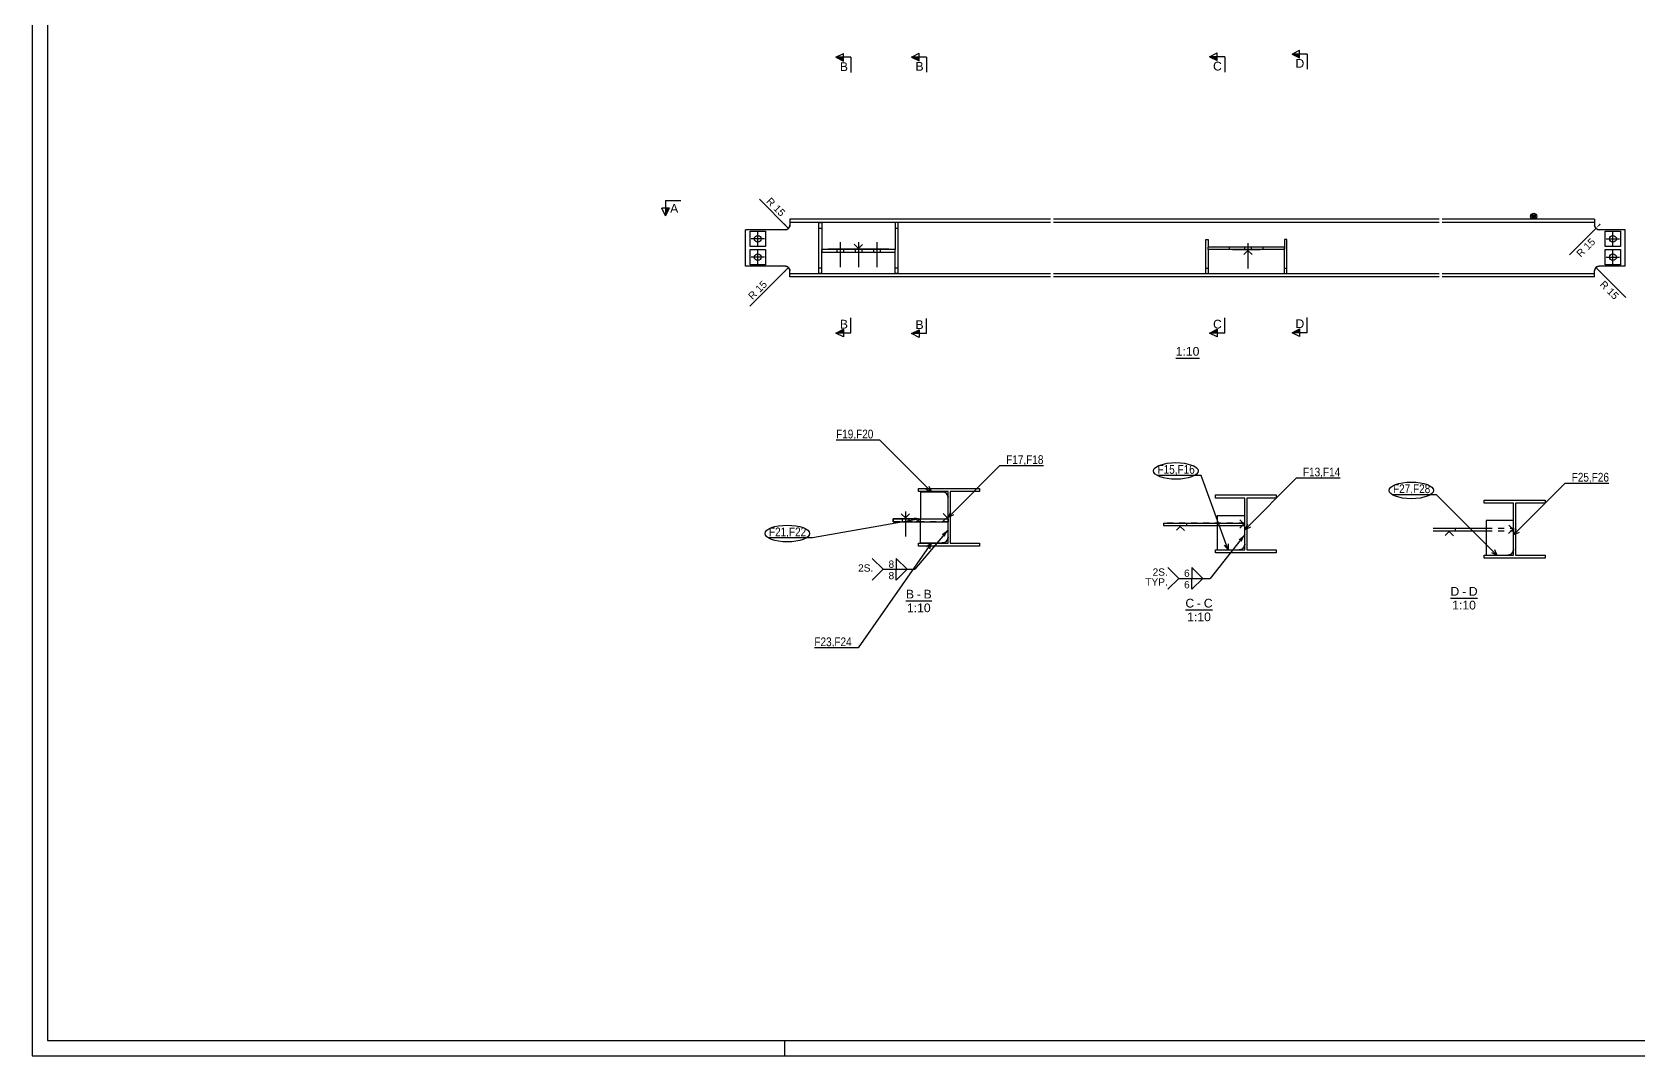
# Model space of a CAD drawing. Header units: millimetres. Extents: x -232 to 609, y -265 to 329.
# Drawn here: x -232 to 295, y -265 to 71 of the extents above; entities that cross this region are included whole.
import ezdxf

# ---------------------------------------------------------------- set-up
doc = ezdxf.new("R2010")
doc.units = ezdxf.units.MM
doc.linetypes.add('DXK_LINE_DOT2', pattern=[3.9198, 1.9599, -1.9599])
doc.layers.add('WELD_LABELS', color=5, linetype='Continuous')
doc.styles.add('Arial', font='ARIAL.TTF', dxfattribs={"height": 0.2})
doc.styles.add('Arial Narrow', font='ARIALN.TTF', dxfattribs={"height": 0.2})

# ---------------------------------------------------------------- blocks, each defined once
blk = doc.blocks.new('Unknown-43780186-1158')
at = {"color": 5, "linetype": 'Continuous'}
for p, q in [((-231.73, 328.9), (-231.73, -265.1)), ((-226.73, 323.9), (-226.73, -260.1)), ((-226.73, -260.1), (604.27, -260.1)), ((-231.73, -265.1), (609.27, -265.1))]:
    blk.add_line(p, q, dxfattribs=at)
at = {"color": 7, "linetype": 'Continuous'}
blk.add_line((15.27, -265.1), (15.27, -260.1), dxfattribs=at)
blk = doc.blocks.new('Unknown-43780186-12 - 1730')
at = {"color": 6, "linetype": 'Continuous'}
blk.add_line((143.6, -36.11), (151.38, -36.11), dxfattribs=at)
at = {"color": 0, "linetype": 'Continuous'}
blk.add_wipeout([(151.38, -35.36), (151.38, -32.36), (143.6, -32.36), (143.6, -35.36)], dxfattribs=at)
at = {"color": 6, "linetype": 'Continuous', "style": 'Arial'}
blk.add_text('1:10', height=2.865, dxfattribs=at).set_placement((143.6, -35.36))
blk = doc.blocks.new('Unknown-43780186-13 - 2130')
at = {"color": 6, "linetype": 'Continuous'}
blk.add_line((146.79, -118.74), (155.7, -118.74), dxfattribs=at)
at = {"color": 0, "linetype": 'Continuous'}
blk.add_wipeout([(149.68, -117.99), (149.68, -114.99), (146.79, -114.99), (146.79, -117.99)], dxfattribs=at)
blk.add_wipeout([(151.92, -117.99), (151.92, -114.99), (150.58, -114.99), (150.58, -117.99)], dxfattribs=at)
blk.add_wipeout([(155.7, -117.99), (155.7, -114.99), (152.82, -114.99), (152.82, -117.99)], dxfattribs=at)
blk.add_wipeout([(155.14, -122.49), (155.14, -119.49), (147.36, -119.49), (147.36, -122.49)], dxfattribs=at)
at = {"color": 6, "linetype": 'Continuous', "style": 'Arial'}
for s, height, p in [('C', 2.87, (146.79, -117.99)), ('C', 2.87, (152.82, -117.99)), ('1:10', 2.865, (147.36, -122.49)), ('-', 2.87, (150.58, -117.99))]:
    blk.add_text(s, height=height, dxfattribs=at).set_placement(p)
blk = doc.blocks.new('Unknown-43780186-15 - 2215')
at = {"color": 6, "linetype": 'Continuous'}
blk.add_line((55.05, -115.77), (63.51, -115.77), dxfattribs=at)
at = {"color": 0, "linetype": 'Continuous'}
blk.add_wipeout([(57.71, -115.02), (57.71, -112.02), (55.05, -112.02), (55.05, -115.02)], dxfattribs=at)
blk.add_wipeout([(59.95, -115.02), (59.95, -112.02), (58.61, -112.02), (58.61, -115.02)], dxfattribs=at)
blk.add_wipeout([(63.51, -115.02), (63.51, -112.02), (60.85, -112.02), (60.85, -115.02)], dxfattribs=at)
blk.add_wipeout([(63.17, -119.52), (63.17, -116.52), (55.39, -116.52), (55.39, -119.52)], dxfattribs=at)
at = {"color": 6, "linetype": 'Continuous', "style": 'Arial'}
for s, height, p in [('B', 2.87, (55.05, -115.02)), ('-', 2.87, (58.61, -115.02)), ('B', 2.87, (60.85, -115.02)), ('1:10', 2.865, (55.39, -119.52))]:
    blk.add_text(s, height=height, dxfattribs=at).set_placement(p)
blk = doc.blocks.new('Unknown-43780186-16 - 4832')
at = {"color": 6, "linetype": 'Continuous'}
blk.add_line((233.78, -114.87), (242.69, -114.87), dxfattribs=at)
at = {"color": 0, "linetype": 'Continuous'}
blk.add_wipeout([(236.67, -114.12), (236.67, -111.12), (233.78, -111.12), (233.78, -114.12)], dxfattribs=at)
blk.add_wipeout([(238.9, -114.12), (238.9, -111.12), (237.57, -111.12), (237.57, -114.12)], dxfattribs=at)
blk.add_wipeout([(242.69, -114.12), (242.69, -111.12), (239.8, -111.12), (239.8, -114.12)], dxfattribs=at)
blk.add_wipeout([(242.12, -118.62), (242.12, -115.62), (234.34, -115.62), (234.34, -118.62)], dxfattribs=at)
at = {"color": 6, "linetype": 'Continuous', "style": 'Arial'}
for s, height, p in [('D', 2.87, (233.78, -114.12)), ('1:10', 2.865, (234.34, -118.62)), ('-', 2.87, (237.57, -114.12)), ('D', 2.87, (239.8, -114.12))]:
    blk.add_text(s, height=height, dxfattribs=at).set_placement(p)
blk = doc.blocks.new('Bolt-43780186-1809 - 1730')
at = {"color": 3, "linetype": 'Continuous'}
for p, q in [((8.625, 3), (4.225, 3)), ((6.425, 0.8), (6.425, 5.2)), ((8.625, -3), (4.225, -3)), ((6.425, -5.2), (6.425, -0.8))]:
    blk.add_line(p, q, dxfattribs=at)
for centre in [(6.425, 3), (6.425, -3)]:
    blk.add_circle(centre, 1.1, dxfattribs=at)
blk = doc.blocks.new('Part-43780186-1731 - 1730')
at = {"color": 2, "linetype": 'Continuous'}
for p, q in [((153.5, -8.5), (153.5, 2.8)), ((153.5, 2.8), (154.3, 2.8)), ((154.3, 2.8), (154.3, 0.3)), ((154.3, -0.5), (154.3, -8.5))]:
    blk.add_line(p, q, dxfattribs=at)
at = {"color": 7, "linetype": 'DXK_LINE_DOT2'}
for p, q in [((154.3, -0.5), (154.3, 0.3)), ((153.5, -6.6), (154.3, -6.6)), ((154.3, -8.5), (153.5, -8.5))]:
    blk.add_line(p, q, dxfattribs=at)
blk = doc.blocks.new('Part-43780186-1733 - 1730')
at = {"color": 2, "linetype": 'Continuous'}
for p, q in [((154.3, -0.5), (154.3, 0.3)), ((179.3, 0.3), (154.3, 0.3)), ((161.3, -0.5), (161.3, 0.3)), ((172.3, -0.5), (172.3, 0.3)), ((179.3, 0.3), (179.3, -0.5)), ((179.3, -0.5), (154.3, -0.5)), ((167.3, -0.8), (166, -2.1)), ((167.3, -0.8), (168.7, -2.2))]:
    blk.add_line(p, q, dxfattribs=at)
blk = doc.blocks.new('Part-43780186-1734 - 1730')
at = {"color": 2, "linetype": 'Continuous'}
for p, q in [((179.3, 2.8), (179.3, 0.3)), ((180.1, 2.8), (179.3, 2.8)), ((180.1, -8.5), (180.1, 2.8)), ((179.3, -8.5), (179.3, -0.5))]:
    blk.add_line(p, q, dxfattribs=at)
at = {"color": 7, "linetype": 'DXK_LINE_DOT2'}
for p, q in [((179.3, -0.5), (179.3, 0.3)), ((179.3, -6.6), (180.1, -6.6)), ((180.1, -8.5), (179.3, -8.5))]:
    blk.add_line(p, q, dxfattribs=at)
blk = doc.blocks.new('Bolt-43780186-26018 - 1730')
at = {"color": 3, "linetype": 'Continuous'}
for p, q in [((33.5, 1.95), (33.5, -6.3)), ((39.5, 1.95), (39.5, -6.3)), ((45.5, 1.95), (45.5, -6.3)), ((32.4, -0.5), (32.4, -1.5)), ((34.6, -0.5), (34.6, -1.5)), ((38.4, -0.5), (38.4, -1.5)), ((40.6, -0.5), (40.6, -1.5)), ((44.4, -0.5), (44.4, -1.5)), ((46.6, -0.5), (46.6, -1.5))]:
    blk.add_line(p, q, dxfattribs=at)
blk = doc.blocks.new('Bolt-43780186-1735 - 1730')
at = {"color": 3, "linetype": 'Continuous'}
for p, q in [((166.2, 0.3), (166.2, -0.5)), ((166.2, 0.3), (166.2, -0.5)), ((166.2, 0.3), (166.2, -0.5)), ((167.3, 1.55), (167.3, -6.7)), ((167.3, 1.55), (167.3, -6.7)), ((167.3, 1.55), (167.3, -6.7)), ((168.4, 0.3), (168.4, -0.5)), ((168.4, 0.3), (168.4, -0.5)), ((168.4, 0.3), (168.4, -0.5))]:
    blk.add_line(p, q, dxfattribs=at)
blk = doc.blocks.new('Surfacing-43780186-1803 - 1730')
at = {"color": 7, "linetype": 'Continuous'}
for p, q in [((284.6, 5.5), (289.6, 5.5)), ((284.6, 0.5), (284.6, 5.5)), ((289.6, 5.5), (289.6, 0.5)), ((289.6, 0.5), (284.6, 0.5))]:
    blk.add_line(p, q, dxfattribs=at)
blk = doc.blocks.new('Bolt-43780186-1767 - 1730')
at = {"color": 3, "linetype": 'Continuous'}
for p, q in [((284.9, 3), (289.3, 3)), ((287.1, 0.8), (287.1, 5.2)), ((284.9, -3), (289.3, -3)), ((287.1, -5.2), (287.1, -0.8))]:
    blk.add_line(p, q, dxfattribs=at)
for centre in [(287.1, 3), (287.1, -3)]:
    blk.add_circle(centre, 1.1, dxfattribs=at)
blk = doc.blocks.new('Surfacing-43780186-1787 - 1730')
at = {"color": 7, "linetype": 'Continuous'}
for p, q in [((3.93, -0.5), (8.93, -0.5)), ((3.93, -5.5), (3.93, -0.5)), ((8.93, -0.5), (8.93, -5.5)), ((8.93, -5.5), (3.93, -5.5))]:
    blk.add_line(p, q, dxfattribs=at)
blk = doc.blocks.new('Surfacing-43780186-1792 - 1730')
at = {"color": 7, "linetype": 'Continuous'}
for p, q in [((162.3, -0.5), (171.3, -0.5)), ((162.3, -0.5), (162.3, -0.55)), ((162.3, -0.55), (171.3, -0.55)), ((171.3, -0.5), (171.3, -0.55))]:
    blk.add_line(p, q, dxfattribs=at)
blk = doc.blocks.new('Surfacing-43780186-1798 - 1730')
at = {"color": 7, "linetype": 'Continuous'}
for p, q in [((284.6, -0.5), (289.6, -0.5)), ((284.6, -5.5), (284.6, -0.5)), ((289.6, -0.5), (289.6, -5.5)), ((289.6, -5.5), (284.6, -5.5))]:
    blk.add_line(p, q, dxfattribs=at)
blk = doc.blocks.new('Surfacing-43780186-1804 - 1730')
at = {"color": 7, "linetype": 'Continuous'}
for p, q in [((3.93, 5.5), (8.93, 5.5)), ((3.93, 0.5), (3.93, 5.5)), ((8.93, 5.5), (8.93, 0.5)), ((8.93, 0.5), (3.93, 0.5))]:
    blk.add_line(p, q, dxfattribs=at)
blk = doc.blocks.new('Surfacing-43780186-26024 - 1730')
at = {"color": 7, "linetype": 'Continuous'}
for p, q in [((29.5, -0.5), (29.5, -0.45)), ((49.5, -0.45), (29.5, -0.45)), ((49.5, -0.5), (29.5, -0.5)), ((49.5, -0.5), (49.5, -0.45))]:
    blk.add_line(p, q, dxfattribs=at)
blk = doc.blocks.new('Part-43780186-1812 - 1730')
at = {"linetype": 'Continuous'}
blk.add_hatch(color=2, dxfattribs=at).paths.add_polyline_path([(261.1, 9.5), (260.3, 10.9), (261.9, 10.9)])
at = {"color": 2, "linetype": 'Continuous'}
for p, q in [((261.1, 9.5), (260.3, 10.9)), ((260.3, 10.9), (261.9, 10.9)), ((261.9, 10.9), (261.1, 9.5)), ((15.5, 6), (2.42, 6)), ((2.42, -6), (2.42, 6)), ((15.5, 6), (15.96, 6.07)), ((16.93, 7.04), (17, 7.5)), ((17, 9.5), (17, 8.5)), ((102.5, 9.5), (17, 9.5)), ((17, 8.5), (17, 7.5)), ((17, 8.5), (102.5, 8.5)), ((230.1, 9.5), (103.5, 9.5)), ((103.5, 8.5), (230.1, 8.5)), ((281.1, 9.5), (231.1, 9.5)), ((231.1, 8.5), (281.1, 8.5)), ((281.1, 9.5), (281.1, 8.5)), ((281.1, 8.5), (281.1, 7.5)), ((281.1, 7.5), (281.17, 7.04)), ((282.14, 6.07), (282.6, 6)), ((291.1, 6), (282.6, 6)), ((291.1, -6), (291.1, 6)), ((15.5, -6), (2.42, -6)), ((15.96, -6.07), (15.5, -6)), ((17, -7.5), (16.93, -7.04)), ((17, -9.5), (17, -7.5)), ((102.5, -8.5), (17, -8.5)), ((102.5, -9.5), (17, -9.5)), ((230.1, -8.5), (103.5, -8.5)), ((230.1, -9.5), (103.5, -9.5)), ((281.1, -8.5), (231.1, -8.5)), ((281.1, -9.5), (231.1, -9.5)), ((281.17, -7.04), (281.1, -7.5)), ((281.1, -9.5), (281.1, -7.5)), ((282.6, -6), (282.14, -6.07)), ((291.1, -6), (282.6, -6))]:
    blk.add_line(p, q, dxfattribs=at)
at = {"color": 7, "linetype": 'DXK_LINE_DOT2'}
for p, q in [((15.96, 6.07), (15.5, 6)), ((17, 7.5), (16.93, 7.04)), ((281.17, 7.04), (281.1, 7.5)), ((282.6, 6), (282.14, 6.07)), ((15.5, -6), (15.96, -6.07)), ((16.93, -7.04), (17, -7.5)), ((281.1, -7.5), (281.17, -7.04)), ((282.14, -6.07), (282.6, -6))]:
    blk.add_line(p, q, dxfattribs=at)
at = {"color": 2, "linetype": 'Continuous'}
blk.add_circle((261.1, 10.4), 1, dxfattribs=at)
for centre, start, end in [((15.5, 7.5), 288, 342), ((282.6, 7.5), 198, 252), ((15.5, -7.5), 18, 72), ((282.6, -7.5), 108, 162)]:
    blk.add_arc(centre, 1.5, start, end, dxfattribs=at)
at = {"color": 7, "linetype": 'DXK_LINE_DOT2'}
for centre, start, end in [((15.5, 7.5), 288, 342), ((282.6, 7.5), 198, 252), ((15.5, -7.5), 18, 72), ((282.6, -7.5), 108, 162)]:
    blk.add_arc(centre, 1.5, start, end, dxfattribs=at)
blk = doc.blocks.new('Part-43780186-26017 - 1730')
at = {"color": 2, "linetype": 'Continuous'}
for p, q in [((26.5, -8.4), (26.5, 8.4)), ((26.5, 8.4), (27.5, 8.4)), ((27.5, 8.4), (27.5, -0.5)), ((27.5, -8.4), (27.5, -1.5)), ((27.5, -8.4), (26.5, -8.4))]:
    blk.add_line(p, q, dxfattribs=at)
at = {"color": 7, "linetype": 'DXK_LINE_DOT2'}
for p, q in [((26.5, 6.5), (27.5, 6.5)), ((27.5, -0.5), (27.5, -1.5)), ((26.5, -6.5), (27.5, -6.5))]:
    blk.add_line(p, q, dxfattribs=at)
blk = doc.blocks.new('Part-43780186-26013 - 1730')
at = {"color": 2, "linetype": 'Continuous'}
for p, q in [((39.5, -0.2), (38.1, 1.2)), ((39.5, -0.2), (40.8, 1.1)), ((27.5, -1.5), (27.5, -0.5)), ((51.5, -0.5), (27.5, -0.5)), ((51.5, -1.5), (27.5, -1.5)), ((51.5, -1.5), (51.5, -0.5))]:
    blk.add_line(p, q, dxfattribs=at)
blk = doc.blocks.new('Part-43780186-26016 - 1730')
at = {"color": 2, "linetype": 'Continuous'}
for p, q in [((51.5, 8.4), (51.5, -0.5)), ((52.5, 8.4), (51.5, 8.4)), ((52.5, -8.4), (52.5, 8.4)), ((51.5, -8.4), (51.5, -1.5)), ((52.5, -8.4), (51.5, -8.4))]:
    blk.add_line(p, q, dxfattribs=at)
at = {"color": 7, "linetype": 'DXK_LINE_DOT2'}
for p, q in [((51.5, 6.5), (52.5, 6.5)), ((51.5, -1.5), (51.5, -0.5)), ((51.5, -6.5), (52.5, -6.5))]:
    blk.add_line(p, q, dxfattribs=at)
blk = doc.blocks.new('Part-43780186-2150 - 2130')
at = {"color": 7, "linetype": 'DXK_LINE_DOT2'}
for p, q in [((166.3, -90.25), (139.58, -90.25)), ((139.58, -91.05), (166.3, -91.05)), ((147.25, -91.05), (147.25, -90.25)), ((166.3, -91.05), (166.3, -90.25))]:
    blk.add_line(p, q, dxfattribs=at)
at = {"color": 2, "linetype": 'Continuous'}
for p, q in [((139.58, -90.25), (139.58, -91.05)), ((139.58, -90.25), (166.3, -90.25)), ((139.58, -91.05), (166.3, -91.05)), ((145.12, -91.35), (143.82, -92.65)), ((145.12, -91.35), (146.52, -92.75)), ((166.3, -91.05), (166.3, -90.25))]:
    blk.add_line(p, q, dxfattribs=at)
blk = doc.blocks.new('Part-43780186-2142 - 2130')
at = {"color": 2, "linetype": 'Continuous'}
for p, q in [((156.62, -82.05), (156.62, -81.05)), ((156.62, -81.05), (176.62, -81.05)), ((166.3, -82.05), (156.62, -82.05)), ((166.3, -99.05), (166.3, -82.05)), ((176.62, -82.05), (166.95, -82.05)), ((166.95, -82.05), (166.95, -99.05)), ((176.62, -81.05), (176.62, -82.05)), ((166, -90.55), (164.7, -89.25)), ((166, -90.55), (164.7, -89.25)), ((166, -90.55), (164.6, -91.95)), ((166, -90.55), (164.6, -91.95)), ((156.62, -100.05), (156.62, -99.05)), ((156.62, -99.05), (166.3, -99.05)), ((176.62, -100.05), (156.62, -100.05)), ((166.95, -99.05), (176.62, -99.05)), ((176.62, -99.05), (176.62, -100.05))]:
    blk.add_line(p, q, dxfattribs=at)
blk = doc.blocks.new('Part-43780186-2144 - 2130')
at = {"color": 2, "linetype": 'Continuous'}
for p, q in [((157.3, -90.25), (157.3, -87.75)), ((157.3, -87.75), (166.3, -87.75)), ((157.3, -99.05), (157.3, -91.05)), ((164.99, -98.96), (164.4, -99.05)), ((166.3, -97.15), (166.21, -97.74))]:
    blk.add_line(p, q, dxfattribs=at)
at = {"color": 7, "linetype": 'DXK_LINE_DOT2'}
for p, q in [((166.3, -97.15), (166.3, -87.75)), ((157.3, -91.05), (157.3, -90.25)), ((157.3, -99.05), (164.4, -99.05)), ((164.4, -99.05), (164.99, -98.96)), ((166.21, -97.74), (166.3, -97.15))]:
    blk.add_line(p, q, dxfattribs=at)
at = {"color": 2, "linetype": 'Continuous'}
blk.add_arc((164.4, -97.15), 1.9, 288, 342, dxfattribs=at)
at = {"color": 7, "linetype": 'DXK_LINE_DOT2'}
blk.add_arc((164.4, -97.15), 1.9, 288, 342, dxfattribs=at)
blk = doc.blocks.new('Part-43780186-26068 - 2215')
at = {"color": 7, "linetype": 'DXK_LINE_DOT2'}
for p, q in [((50.89, -89.89), (50.89, -88.89)), ((50.89, -88.89), (68.89, -88.89)), ((68.89, -88.89), (68.89, -89.89)), ((68.89, -89.89), (50.89, -89.89))]:
    blk.add_line(p, q, dxfattribs=at)
at = {"color": 2, "linetype": 'Continuous'}
for p, q in [((50.89, -88.89), (50.89, -89.89)), ((50.89, -88.89), (68.89, -88.89)), ((54.89, -88.59), (53.49, -87.19)), ((54.89, -88.59), (56.19, -87.29)), ((68.89, -89.89), (68.89, -88.89)), ((50.89, -89.89), (68.89, -89.89))]:
    blk.add_line(p, q, dxfattribs=at)
blk = doc.blocks.new('Part-43780186-2225 - 2215')
at = {"color": 2, "linetype": 'Continuous'}
for p, q in [((59.22, -79.89), (59.22, -78.89)), ((59.22, -78.89), (79.22, -78.89)), ((79.22, -78.89), (79.22, -79.89)), ((68.89, -79.89), (59.22, -79.89)), ((68.89, -96.89), (68.89, -79.89)), ((79.22, -79.89), (69.54, -79.89)), ((69.54, -79.89), (69.54, -96.89)), ((68.59, -88.39), (67.19, -89.79)), ((68.59, -88.39), (67.19, -89.79)), ((68.59, -88.39), (67.29, -87.09)), ((68.59, -88.39), (67.29, -87.09)), ((59.22, -97.89), (59.22, -96.89)), ((59.22, -96.89), (68.89, -96.89)), ((79.22, -97.89), (59.22, -97.89)), ((69.54, -96.89), (79.22, -96.89)), ((79.22, -96.89), (79.22, -97.89))]:
    blk.add_line(p, q, dxfattribs=at)
blk = doc.blocks.new('Part-43780186-26072 - 2215')
at = {"color": 2, "linetype": 'Continuous'}
for p, q in [((59.89, -79.99), (59.89, -88.89)), ((59.89, -79.99), (66.99, -79.99)), ((66.99, -79.99), (67.58, -80.08)), ((68.8, -81.3), (68.89, -81.89)), ((59.89, -96.79), (59.89, -89.89)), ((59.89, -96.79), (66.99, -96.79)), ((67.58, -96.7), (66.99, -96.79)), ((68.89, -94.89), (68.8, -95.48))]:
    blk.add_line(p, q, dxfattribs=at)
at = {"color": 7, "linetype": 'DXK_LINE_DOT2'}
for p, q in [((67.58, -80.08), (66.99, -79.99)), ((68.89, -81.89), (68.8, -81.3)), ((68.89, -94.89), (68.89, -81.89)), ((59.89, -89.89), (59.89, -88.89)), ((66.99, -96.79), (67.58, -96.7)), ((68.8, -95.48), (68.89, -94.89))]:
    blk.add_line(p, q, dxfattribs=at)
at = {"color": 2, "linetype": 'Continuous'}
for centre, start, end in [((66.99, -81.89), 18, 72), ((66.99, -94.89), 288, 342)]:
    blk.add_arc(centre, 1.9, start, end, dxfattribs=at)
at = {"color": 7, "linetype": 'DXK_LINE_DOT2'}
for centre, start, end in [((66.99, -81.89), 18, 72), ((66.99, -94.89), 288, 342)]:
    blk.add_arc(centre, 1.9, start, end, dxfattribs=at)
blk = doc.blocks.new('Bolt-43780186-26073 - 2215')
at = {"color": 3, "linetype": 'Continuous'}
for p, q in [((53.79, -88.89), (53.79, -89.89)), ((54.89, -86.44), (54.89, -94.69)), ((55.99, -88.89), (55.99, -89.89))]:
    blk.add_line(p, q, dxfattribs=at)
blk = doc.blocks.new('Surfacing-43780186-26079 - 2215')
at = {"color": 30, "linetype": 'Continuous'}
for p, q in [((50.89, -88.84), (58.89, -88.84)), ((50.89, -88.89), (50.89, -88.84)), ((58.89, -88.89), (50.89, -88.89)), ((58.89, -88.89), (58.89, -88.84))]:
    blk.add_line(p, q, dxfattribs=at)
blk = doc.blocks.new('Part-43780186-4835 - 4832')
at = {"color": 2, "linetype": 'Continuous'}
for p, q in [((228.09, -91.97), (245.5, -91.97)), ((228.09, -92.77), (245.5, -92.77)), ((233.33, -93.07), (232.03, -94.37)), ((233.33, -93.07), (234.73, -94.47)), ((235.45, -92.77), (235.45, -91.97))]:
    blk.add_line(p, q, dxfattribs=at)
at = {"color": 7, "linetype": 'DXK_LINE_DOT2'}
for p, q in [((245.5, -91.97), (254.5, -91.97)), ((245.5, -92.77), (254.5, -92.77)), ((254.5, -91.97), (254.5, -92.77))]:
    blk.add_line(p, q, dxfattribs=at)
blk = doc.blocks.new('Part-43780186-4839 - 4832')
at = {"color": 2, "linetype": 'Continuous'}
for p, q in [((254.5, -89.47), (245.5, -89.47)), ((245.5, -89.47), (245.5, -100.77)), ((254.5, -98.87), (254.41, -99.46)), ((253.19, -100.68), (252.6, -100.77))]:
    blk.add_line(p, q, dxfattribs=at)
at = {"color": 7, "linetype": 'DXK_LINE_DOT2'}
for p, q in [((254.5, -98.87), (254.5, -89.47)), ((254.41, -99.46), (254.5, -98.87)), ((245.5, -100.77), (252.6, -100.77)), ((252.6, -100.77), (253.19, -100.68))]:
    blk.add_line(p, q, dxfattribs=at)
at = {"color": 2, "linetype": 'Continuous'}
blk.add_arc((252.6, -98.87), 1.9, 288, 342, dxfattribs=at)
at = {"color": 7, "linetype": 'DXK_LINE_DOT2'}
blk.add_arc((252.6, -98.87), 1.9, 288, 342, dxfattribs=at)
blk = doc.blocks.new('Part-43780186-4841 - 4832')
at = {"color": 2, "linetype": 'Continuous'}
for p, q in [((244.83, -83.77), (244.83, -82.77)), ((244.83, -82.77), (264.83, -82.77)), ((254.5, -83.77), (244.83, -83.77)), ((254.5, -100.77), (254.5, -83.77)), ((264.83, -83.77), (255.15, -83.77)), ((255.15, -83.77), (255.15, -100.77)), ((264.83, -82.77), (264.83, -83.77)), ((254.2, -92.27), (252.8, -93.67)), ((254.2, -92.27), (252.8, -93.67)), ((254.2, -92.27), (252.9, -90.97)), ((254.2, -92.27), (252.9, -90.97)), ((244.83, -101.77), (244.83, -100.77)), ((244.83, -100.77), (254.5, -100.77)), ((264.83, -101.77), (244.83, -101.77)), ((255.15, -100.77), (264.83, -100.77)), ((264.83, -100.77), (264.83, -101.77))]:
    blk.add_line(p, q, dxfattribs=at)
blk = doc.blocks.new('RadiusDimension-43780186-14981 - 1730')
at = {"linetype": 'Continuous'}
blk.add_hatch(color=7, dxfattribs=at).paths.add_polyline_path([(14.97, -7.68), (16.56, -6.44), (15.32, -8.03)])
at = {"color": 7, "linetype": 'Continuous'}
blk.add_line((16.56, -6.44), (3.87, -19.13), dxfattribs=at)
blk.add_arc((15.5, -7.5), 1.5, 18, 72, dxfattribs=at)
at = {"color": 0}
blk.add_wipeout([(10.41, -12.16), (7.94, -9.69), (2.25, -15.37), (4.73, -17.85)], dxfattribs=at)
at = {"color": 7, "style": 'Arial'}
blk.add_text('R 15', height=2.388, rotation=45.0001, dxfattribs=at).set_placement((4.73, -17.14))
blk = doc.blocks.new('RadiusDimension-43780186-14970 - 1730')
at = {"linetype": 'Continuous'}
blk.add_hatch(color=7, dxfattribs=at).paths.add_polyline_path([(15.32, 8.03), (16.56, 6.44), (14.97, 7.68)])
at = {"color": 7, "linetype": 'Continuous'}
blk.add_line((16.56, 6.44), (7.04, 15.96), dxfattribs=at)
blk.add_arc((15.5, 7.5), 1.5, 288, 342, dxfattribs=at)
at = {"color": 0}
blk.add_wipeout([(14.01, 9.42), (16.48, 11.89), (10.8, 17.57), (8.32, 15.1)], dxfattribs=at)
at = {"color": 7, "style": 'Arial'}
blk.add_text('R 15', height=2.388, rotation=-45.0001, dxfattribs=at).set_placement((9.03, 15.1))
blk = doc.blocks.new('RadiusDimension-43780186-14992 - 1730')
at = {"linetype": 'Continuous'}
blk.add_hatch(color=7, dxfattribs=at).paths.add_polyline_path([(282.78, -8.03), (281.54, -6.44), (283.13, -7.68)])
at = {"color": 7, "linetype": 'Continuous'}
blk.add_line((281.54, -6.44), (291.32, -16.22), dxfattribs=at)
blk.add_arc((282.6, -7.5), 1.5, 108, 162, dxfattribs=at)
at = {"color": 0}
blk.add_wipeout([(287.57, -17.84), (290.04, -15.37), (284.36, -9.68), (281.88, -12.16)], dxfattribs=at)
at = {"color": 7, "style": 'Arial'}
blk.add_text('R 15', height=2.388, rotation=-45.0001, dxfattribs=at).set_placement((282.59, -12.16))
blk = doc.blocks.new('RadiusDimension-43780186-15002 - 1730')
at = {"linetype": 'Continuous'}
blk.add_hatch(color=7, dxfattribs=at).paths.add_polyline_path([(283.13, 7.68), (281.54, 6.44), (282.78, 8.03)])
at = {"color": 7, "linetype": 'Continuous'}
blk.add_line((281.54, 6.44), (272.8, -2.3), dxfattribs=at)
blk.add_arc((282.6, 7.5), 1.5, 198, 252, dxfattribs=at)
at = {"color": 0}
blk.add_wipeout([(282.24, 1.77), (279.77, 4.24), (274.08, -1.44), (276.56, -3.92)], dxfattribs=at)
at = {"color": 7, "style": 'Arial'}
blk.add_text('R 15', height=2.388, rotation=45.0001, dxfattribs=at).set_placement((276.56, -3.21))
blk = doc.blocks.new('SectionMark-43780186-2110 - 1730')
at = {"color": 0, "linetype": 'Continuous'}
for points in [[(36.03, 58.06), (36.03, 61.06), (33.37, 61.06), (33.37, 58.06)], [(36.03, -26.44), (36.03, -23.44), (33.37, -23.44), (33.37, -26.44)]]:
    blk.add_wipeout(points, dxfattribs=at)
at = {"linetype": 'Continuous'}
for points in [[(34.53, 62.56), (34.53, 61.31), (32.03, 62.56)], [(34.53, -26.69), (34.53, -27.94), (32.03, -27.94)]]:
    blk.add_hatch(color=6, dxfattribs=at).paths.add_polyline_path(points)
at = {"color": 6, "linetype": 'Continuous'}
for p, q in [((32.03, 62.56), (34.53, 63.81)), ((34.53, 61.31), (34.53, 63.81)), ((37.03, 62.56), (32.03, 62.56)), ((32.03, 62.56), (34.53, 61.31)), ((37.03, 62.56), (37.03, 57.56)), ((37.03, -27.94), (37.03, -22.94)), ((32.03, -27.94), (34.53, -26.69)), ((37.03, -27.94), (32.03, -27.94)), ((34.53, -29.19), (32.03, -27.94)), ((34.53, -26.69), (34.53, -29.19))]:
    blk.add_line(p, q, dxfattribs=at)
at = {"color": 6, "linetype": 'Continuous', "style": 'Arial'}
for p in [(33.37, 58.06), (33.37, -26.44)]:
    blk.add_text('B', height=2.87, dxfattribs=at).set_placement(p)
blk = doc.blocks.new('SectionMark-43780186-2114 - 1730')
at = {"color": 0, "linetype": 'Continuous'}
for points in [[(158.75, 58.23), (158.75, 61.23), (155.86, 61.23), (155.86, 58.23)], [(158.75, -26.44), (158.75, -23.44), (155.86, -23.44), (155.86, -26.44)]]:
    blk.add_wipeout(points, dxfattribs=at)
at = {"linetype": 'Continuous'}
for points in [[(157.25, 62.73), (157.25, 61.48), (154.75, 62.73)], [(157.25, -26.69), (157.25, -27.94), (154.75, -27.94)]]:
    blk.add_hatch(color=6, dxfattribs=at).paths.add_polyline_path(points)
at = {"color": 6, "linetype": 'Continuous'}
for p, q in [((154.75, 62.73), (157.25, 63.98)), ((157.25, 61.48), (157.25, 63.98)), ((159.75, 62.73), (154.75, 62.73)), ((154.75, 62.73), (157.25, 61.48)), ((159.75, 62.73), (159.75, 57.73)), ((159.75, -27.94), (159.75, -22.94)), ((154.75, -27.94), (157.25, -26.69)), ((159.75, -27.94), (154.75, -27.94)), ((157.25, -29.19), (154.75, -27.94)), ((157.25, -26.69), (157.25, -29.19))]:
    blk.add_line(p, q, dxfattribs=at)
at = {"color": 6, "linetype": 'Continuous', "style": 'Arial'}
for p in [(155.86, 58.23), (155.86, -26.44)]:
    blk.add_text('C', height=2.87, dxfattribs=at).set_placement(p)
blk = doc.blocks.new('SectionMark-43780186-2126 - 1730')
at = {"color": 0, "linetype": 'Continuous'}
for points in [[(-19.66, 11.55), (-19.66, 14.55), (-22.33, 14.55), (-22.33, 11.55)], [(309.04, 11.55), (309.04, 14.55), (306.37, 14.55), (306.37, 11.55)]]:
    blk.add_wipeout(points, dxfattribs=at)
at = {"linetype": 'Continuous'}
for points in [[(-23.83, 13.05), (-22.58, 13.05), (-23.83, 10.55)], [(309.29, 13.05), (310.54, 13.05), (310.54, 10.55)]]:
    blk.add_hatch(color=6, dxfattribs=at).paths.add_polyline_path(points)
at = {"color": 6, "linetype": 'Continuous'}
for p, q in [((-23.83, 10.55), (-25.08, 13.05)), ((-22.58, 13.05), (-25.08, 13.05)), ((-23.83, 15.55), (-18.83, 15.55)), ((-23.83, 15.55), (-23.83, 10.55)), ((-23.83, 10.55), (-22.58, 13.05)), ((310.54, 15.55), (305.54, 15.55)), ((309.29, 13.05), (311.79, 13.05)), ((310.54, 10.55), (309.29, 13.05)), ((310.54, 15.55), (310.54, 10.55)), ((311.79, 13.05), (310.54, 10.55))]:
    blk.add_line(p, q, dxfattribs=at)
at = {"color": 6, "linetype": 'Continuous', "style": 'Arial'}
for p in [(-22.33, 11.55), (306.37, 11.55)]:
    blk.add_text('A', height=2.87, dxfattribs=at).set_placement(p)
blk = doc.blocks.new('SectionMark-43780186-4859 - 1730')
at = {"color": 0, "linetype": 'Continuous'}
for points in [[(185.79, 59.13), (185.79, 62.13), (182.91, 62.13), (182.91, 59.13)], [(185.79, -26.3), (185.79, -23.3), (182.91, -23.3), (182.91, -26.3)]]:
    blk.add_wipeout(points, dxfattribs=at)
at = {"linetype": 'Continuous'}
for points in [[(184.29, 63.63), (184.29, 62.38), (181.79, 63.63)], [(184.29, -26.55), (184.29, -27.8), (181.79, -27.8)]]:
    blk.add_hatch(color=6, dxfattribs=at).paths.add_polyline_path(points)
at = {"color": 6, "linetype": 'Continuous'}
for p, q in [((181.79, 63.63), (184.29, 64.88)), ((186.79, 63.63), (181.79, 63.63)), ((181.79, 63.63), (184.29, 62.38)), ((184.29, 62.38), (184.29, 64.88)), ((186.79, 63.63), (186.79, 58.63)), ((186.79, -27.8), (186.79, -22.8)), ((181.79, -27.8), (184.29, -26.55)), ((186.79, -27.8), (181.79, -27.8)), ((184.29, -29.05), (181.79, -27.8)), ((184.29, -26.55), (184.29, -29.05))]:
    blk.add_line(p, q, dxfattribs=at)
at = {"color": 6, "linetype": 'Continuous', "style": 'Arial'}
for p in [(182.91, 59.13), (182.91, -26.3)]:
    blk.add_text('D', height=2.87, dxfattribs=at).set_placement(p)
blk = doc.blocks.new('SectionMark-43780186-28064 - 1730')
at = {"color": 0, "linetype": 'Continuous'}
for points in [[(60.86, 58.16), (60.86, 61.16), (58.19, 61.16), (58.19, 58.16)], [(60.86, -26.61), (60.86, -23.61), (58.19, -23.61), (58.19, -26.61)]]:
    blk.add_wipeout(points, dxfattribs=at)
at = {"linetype": 'Continuous'}
for points in [[(59.36, 62.66), (59.36, 61.41), (56.86, 62.66)], [(59.36, -26.86), (59.36, -28.11), (56.86, -28.11)]]:
    blk.add_hatch(color=6, dxfattribs=at).paths.add_polyline_path(points)
at = {"color": 6, "linetype": 'Continuous'}
for p, q in [((56.86, 62.66), (59.36, 63.91)), ((59.36, 61.41), (59.36, 63.91)), ((61.86, 62.66), (56.86, 62.66)), ((56.86, 62.66), (59.36, 61.41)), ((61.86, 62.66), (61.86, 57.66)), ((61.86, -28.11), (61.86, -23.11)), ((56.86, -28.11), (59.36, -26.86)), ((61.86, -28.11), (56.86, -28.11)), ((59.36, -29.36), (56.86, -28.11)), ((59.36, -26.86), (59.36, -29.36))]:
    blk.add_line(p, q, dxfattribs=at)
at = {"color": 6, "linetype": 'Continuous', "style": 'Arial'}
for p in [(58.19, 58.16), (58.19, -26.61)]:
    blk.add_text('B', height=2.87, dxfattribs=at).set_placement(p)
blk = doc.blocks.new('WeldMark-43780186-4913 - 2130')
at = {"linetype": 'Continuous'}
blk.add_hatch(color=3, dxfattribs=at).paths.add_polyline_path([(164.26, -95.64), (166.3, -94.07), (165.24, -96.42)])
at = {"color": 3, "linetype": 'Continuous'}
blk.add_line((166.3, -94.07), (154.94, -108.42), dxfattribs=at)
at = {"color": 0}
blk.add_wipeout([(148.39, -108.12), (148.39, -105.22), (146.14, -105.22), (146.14, -108.12)], dxfattribs=at)
at = {"color": 3, "linetype": 'Continuous'}
for p, q in [((152.48, -108.42), (148.91, -104.85)), ((148.91, -104.85), (148.91, -108.42)), ((148.91, -108.42), (152.48, -108.42))]:
    blk.add_line(p, q, dxfattribs=at)
at = {"color": 0, "linetype": 'Continuous'}
blk.add_wipeout([(148.39, -111.87), (148.39, -108.97), (146.14, -108.97), (146.14, -111.87)], dxfattribs=at)
at = {"color": 3, "linetype": 'Continuous'}
for p, q in [((144.59, -108.42), (141.02, -104.85)), ((144.59, -108.42), (141.02, -111.99)), ((144.59, -108.42), (154.94, -108.42)), ((148.91, -108.42), (152.48, -108.42)), ((152.48, -108.42), (148.91, -111.99)), ((148.91, -111.99), (148.91, -108.42))]:
    blk.add_line(p, q, dxfattribs=at)
at = {"color": 3, "style": 'Arial'}
blk.add_text('6', height=2.39, dxfattribs=at).set_placement((146.34, -107.92))
at = {"color": 3, "linetype": 'Continuous', "style": 'Arial'}
blk.add_text('6', height=2.39, dxfattribs=at).set_placement((146.34, -111.67))
at = {"color": 0, "linetype": 'Continuous'}
blk.add_wipeout([(141.02, -107.54), (141.02, -105.04), (136.02, -105.04), (136.02, -107.54)], dxfattribs=at)
blk.add_wipeout([(141.02, -110.79), (141.02, -108.29), (133.61, -108.29), (133.61, -110.79)], dxfattribs=at)
at = {"color": 3, "linetype": 'Continuous', "style": 'Arial'}
for s, p in [('2S.', (136.02, -107.54)), ('TYP.', (133.61, -110.79))]:
    blk.add_text(s, height=2.388, dxfattribs=at).set_placement(p)
blk = doc.blocks.new('WeldMark-43780186-4932 - 2215')
at = {"linetype": 'Continuous'}
blk.add_hatch(color=3, dxfattribs=at).paths.add_polyline_path([(66.8, -93.95), (68.89, -92.44), (67.76, -94.75)])
at = {"color": 3, "linetype": 'Continuous'}
blk.add_line((68.89, -92.44), (57.95, -105.45), dxfattribs=at)
at = {"color": 0}
blk.add_wipeout([(51.4, -105.15), (51.4, -102.25), (49.15, -102.25), (49.15, -105.15)], dxfattribs=at)
at = {"color": 3, "linetype": 'Continuous'}
for p, q in [((55.48, -105.45), (51.91, -101.88)), ((51.91, -101.88), (51.91, -105.45)), ((51.91, -105.45), (55.48, -105.45))]:
    blk.add_line(p, q, dxfattribs=at)
at = {"color": 0, "linetype": 'Continuous'}
blk.add_wipeout([(51.4, -108.9), (51.4, -106), (49.15, -106), (49.15, -108.9)], dxfattribs=at)
at = {"color": 3, "linetype": 'Continuous'}
for p, q in [((47.6, -105.45), (44.02, -101.88)), ((47.6, -105.45), (44.02, -109.02)), ((47.6, -105.45), (57.95, -105.45)), ((51.91, -105.45), (55.48, -105.45)), ((55.48, -105.45), (51.91, -109.02)), ((51.91, -109.02), (51.91, -105.45))]:
    blk.add_line(p, q, dxfattribs=at)
at = {"color": 3, "style": 'Arial'}
blk.add_text('8', height=2.39, dxfattribs=at).set_placement((49.35, -104.95))
at = {"color": 3, "linetype": 'Continuous', "style": 'Arial'}
blk.add_text('8', height=2.39, dxfattribs=at).set_placement((49.35, -108.7))
at = {"color": 0, "linetype": 'Continuous'}
blk.add_wipeout([(44.35, -106.2), (44.35, -103.7), (39.35, -103.7), (39.35, -106.2)], dxfattribs=at)
at = {"color": 3, "linetype": 'Continuous', "style": 'Arial'}
blk.add_text('2S.', height=2.388, dxfattribs=at).set_placement((39.35, -106.2))

msp = doc.modelspace()

# ---------------------------------------------------------------- linework, layer by layer
at = {"layer": 'WELD_LABELS', "color": 5}
for p, q in [((46.47, -63.02), (32.14, -63.02)), ((63.44, -79.99), (46.47, -63.02)), ((68.89, -88.39), (85.86, -71.42)), ((85.86, -71.42), (100.19, -71.42)), ((62.6, -78.18), (63.44, -79.99)), ((151.96, -74.62), (137.63, -74.62)), ((183.27, -75.48), (197.6, -75.48)), ((254.5, -94.17), (271.47, -77.2)), ((271.47, -77.2), (285.8, -77.2)), ((61.63, -79.15), (63.44, -79.99)), ((229.25, -80.97), (214.93, -80.97)), ((249.05, -100.77), (229.25, -80.97)), ((57.92, -88.54), (59.89, -88.89)), ((69.73, -86.58), (68.89, -88.39)), ((70.7, -87.55), (68.89, -88.39)), ((255.34, -92.36), (254.5, -94.17)), ((256.31, -93.33), (254.5, -94.17)), ((24.44, -95.14), (10.11, -95.14)), ((247.24, -99.93), (249.05, -100.77)), ((248.21, -98.96), (249.05, -100.77)), ((39.35, -131.19), (25.02, -131.19))]:
    msp.add_line(p, q, dxfattribs=at)
at = {"layer": 'WELD_LABELS', "color": 1}
for centre in [(143.65, -73.18), (220.94, -79.54), (16.13, -93.71)]:
    msp.add_ellipse(centre, major_axis=(7.32, 0), ratio=0.373462, dxfattribs=at)

# ---------------------------------------------------------------- block references
for name in ['Unknown-43780186-1158', 'Part-43780186-1812 - 1730', 'Surfacing-43780186-1804 - 1730', 'Part-43780186-26017 - 1730', 'Part-43780186-26016 - 1730', 'Surfacing-43780186-1803 - 1730', 'Bolt-43780186-1809 - 1730', 'Part-43780186-26013 - 1730', 'Bolt-43780186-26018 - 1730', 'Part-43780186-1731 - 1730', 'Part-43780186-1733 - 1730', 'Bolt-43780186-1735 - 1730', 'Part-43780186-1734 - 1730', 'Bolt-43780186-1767 - 1730', 'Surfacing-43780186-1787 - 1730', 'Surfacing-43780186-26024 - 1730', 'Surfacing-43780186-1792 - 1730', 'Surfacing-43780186-1798 - 1730', 'Part-43780186-2225 - 2215', 'Part-43780186-26072 - 2215', 'Part-43780186-2142 - 2130', 'Part-43780186-4841 - 4832', 'Part-43780186-26068 - 2215', 'Surfacing-43780186-26079 - 2215', 'Bolt-43780186-26073 - 2215', 'Part-43780186-2144 - 2130', 'Part-43780186-4839 - 4832', 'Part-43780186-2150 - 2130', 'Part-43780186-4835 - 4832']:
    msp.add_blockref(name, (0, 0))

# ---------------------------------------------------------------- texts
at = {"layer": 'WELD_LABELS', "color": 5, "lineweight": 30, "char_height": 2.865, "style": 'Arial Narrow'}
for s, insert, attachment_point in [('F19,F20', (32.14, -63.02), 7), ('F17,F18', (100.19, -71.42), 9), ('F15,F16', (137.63, -74.62), 7), ('F13,F14', (197.6, -75.48), 9), ('F25,F26', (285.8, -77.2), 9), ('F27,F28', (214.93, -80.97), 7), ('F21,F22', (10.11, -95.14), 7), ('F23,F24', (25.02, -131.19), 7)]:
    msp.add_mtext(s, dxfattribs=dict(at, insert=insert, attachment_point=attachment_point))

# ---------------------------------------------------------------- next in the draw order: block references
for name in ['SectionMark-43780186-2110 - 1730', 'SectionMark-43780186-2114 - 1730', 'RadiusDimension-43780186-14970 - 1730', 'RadiusDimension-43780186-14981 - 1730', 'RadiusDimension-43780186-14992 - 1730', 'Unknown-43780186-12 - 1730', 'WeldMark-43780186-4932 - 2215', 'WeldMark-43780186-4913 - 2130', 'Unknown-43780186-15 - 2215', 'Unknown-43780186-13 - 2130', 'Unknown-43780186-16 - 4832']:
    msp.add_blockref(name, (0, 0))

# ---------------------------------------------------------------- next in the draw order: linework, layer by layer
at = {"layer": 'WELD_LABELS', "color": 5}
for p, q in [((160.85, -99.05), (151.96, -74.62)), ((166.3, -92.45), (183.27, -75.48)), ((59.89, -88.89), (24.44, -95.14)), ((58.16, -89.89), (59.89, -88.89)), ((167.14, -90.64), (166.3, -92.45)), ((168.11, -91.61), (166.3, -92.45)), ((63.44, -96.79), (39.35, -131.19)), ((61.8, -97.93), (63.44, -96.79)), ((62.92, -98.72), (63.44, -96.79)), ((159.56, -97.52), (160.85, -99.05)), ((160.85, -97.05), (160.85, -99.05))]:
    msp.add_line(p, q, dxfattribs=at)

# ---------------------------------------------------------------- next in the draw order: block references
msp.add_blockref('RadiusDimension-43780186-15002 - 1730', (0, 0))

# ---------------------------------------------------------------- next in the draw order: block references
msp.add_blockref('SectionMark-43780186-2126 - 1730', (0, 0))

# ---------------------------------------------------------------- next in the draw order: block references
for name in ['SectionMark-43780186-28064 - 1730', 'SectionMark-43780186-4859 - 1730']:
    msp.add_blockref(name, (0, 0))

doc.saveas('drawing.dxf')
